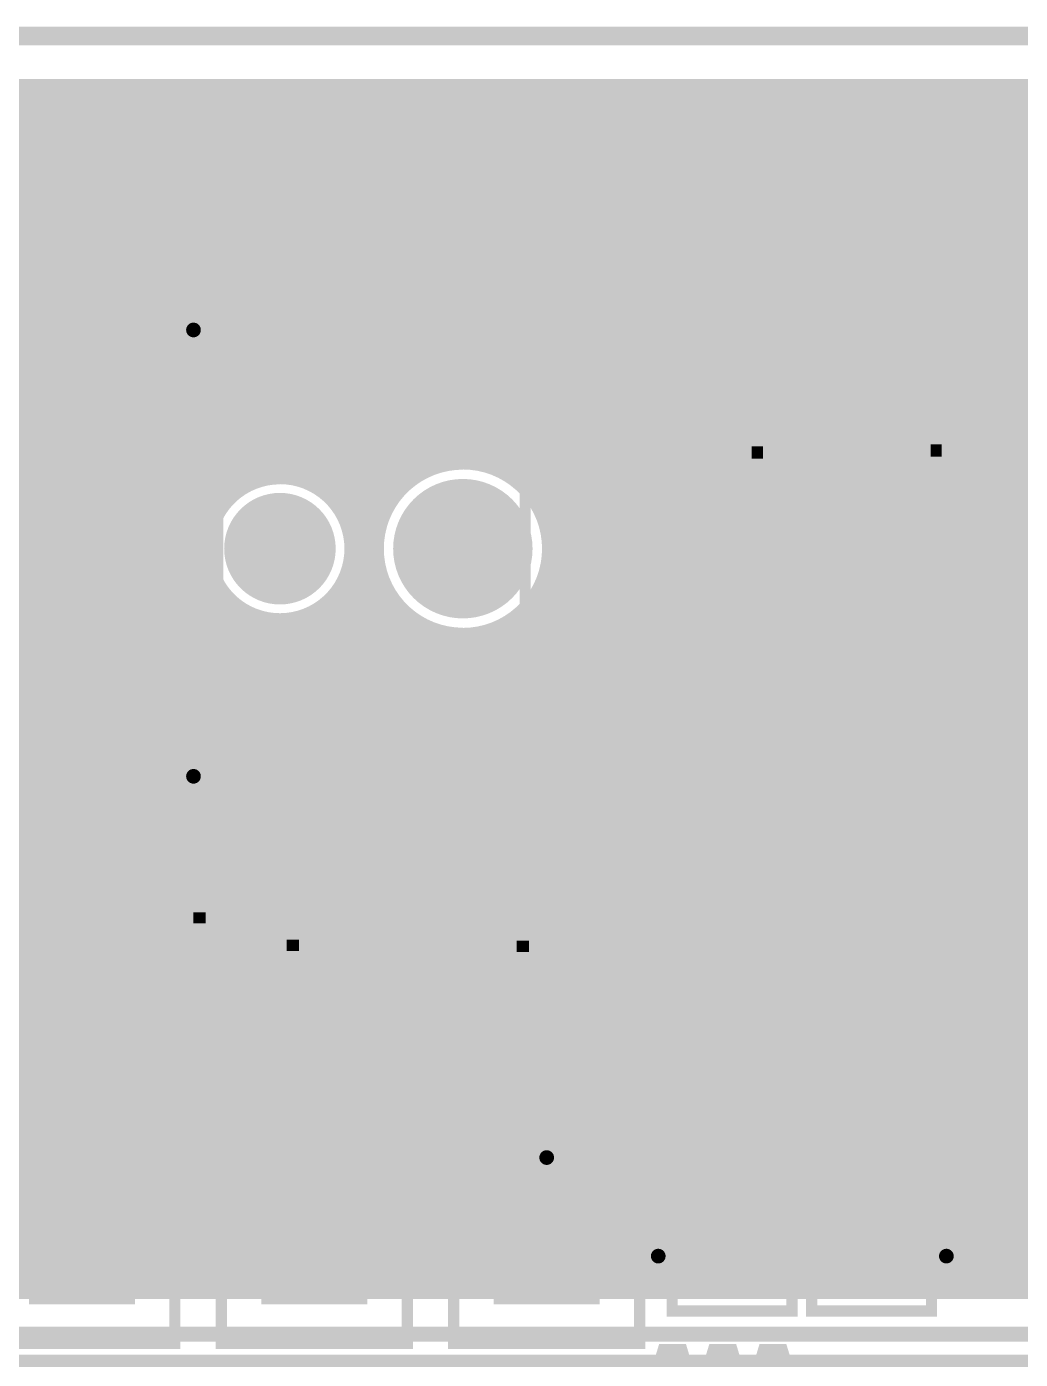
# Model space of a CAD drawing. Extents: x -10 to 131, y -93 to 209.
# Drawn here: x 10.04 to 23.62, y 190.92 to 209.12 of the extents above; entities that cross this region are included whole.
import ezdxf

# ---------------------------------------------------------------- set-up
doc = ezdxf.new("R2010")
doc.units = 0
doc.header["$MEASUREMENT"] = 0
doc.layers.get('0').update_dxf_attribs({"linetype": 'CONTINUOUS'})
for name, color, linetype in [('22-303-0_ASB', 7, 'CONTINUOUS'), ('22-303-0_AST', 7, 'CONTINUOUS'), ('22-303-0_BOT', 2, 'CONTINUOUS'), ('22-303-0_DRD', 6, 'CONTINUOUS'), ('22-303-0_DRL', 1, 'CONTINUOUS'), ('22-303-0_GND', 3, 'CONTINUOUS'), ('22-303-0_IN1', 10, 'CONTINUOUS'), ('22-303-0_SMT', 9, 'CONTINUOUS'), ('22-303-0_SPT', 11, 'CONTINUOUS'), ('22-303-0_SST', 8, 'CONTINUOUS'), ('22-303-0_TOP', 15, 'CONTINUOUS'), ('THRUHOLE_NPT', 7, 'CONTINUOUS'), ('THRUHOLE_TAP', 2, 'CONTINUOUS')]:
    doc.layers.add(name, color=color, linetype=linetype)

# ---------------------------------------------------------------- blocks, each defined once
blk = doc.blocks.new('ROUND_2')
at = {"const_width": 0.50038}
blk.add_lwpolyline([(-0.25019, 0, 1), (0.25019, 0, 1)], format="xyb", close=True, dxfattribs=at)
blk = doc.blocks.new('ROUND_40')
at = {"const_width": 0.69977}
blk.add_lwpolyline([(-0.349884, 0, 1), (0.349884, 0, 1)], format="xyb", close=True, dxfattribs=at)
blk = doc.blocks.new('RECTANGLE_41')
blk.add_solid([(0.44958, 0.90043), (0.44958, -0.90043), (-0.44958, 0.90043), (-0.44958, -0.90043)])
blk = doc.blocks.new('ROUND_70')
at = {"const_width": 0.29972}
blk.add_lwpolyline([(-0.14986, 0, 1), (0.14986, 0, 1)], format="xyb", close=True, dxfattribs=at)
blk = doc.blocks.new('ROUND_117')
at = {"const_width": 0.10033}
blk.add_lwpolyline([(-0.050164, 0, 1), (0.050164, 0, 1)], format="xyb", close=True, dxfattribs=at)
blk = doc.blocks.new('ROUND_92')
at = {"const_width": 0.9525}
blk.add_lwpolyline([(-0.47625, 0, 1), (0.47625, 0, 1)], format="xyb", close=True, dxfattribs=at)
blk = doc.blocks.new('ROUND_93')
at = {"const_width": 0.762}
blk.add_lwpolyline([(-0.381, 0, 1), (0.381, 0, 1)], format="xyb", close=True, dxfattribs=at)
blk = doc.blocks.new('ROUND_101')
at = {"const_width": 0.0635}
blk.add_lwpolyline([(-0.03175, 0, 1), (0.03175, 0, 1)], format="xyb", close=True, dxfattribs=at)
blk = doc.blocks.new('ROUND_103')
at = {"const_width": 0.6985}
blk.add_lwpolyline([(-0.34925, 0, 1), (0.34925, 0, 1)], format="xyb", close=True, dxfattribs=at)
blk = doc.blocks.new('ROUND_104')
at = {"const_width": 0.4953}
blk.add_lwpolyline([(-0.24765, 0, 1), (0.24765, 0, 1)], format="xyb", close=True, dxfattribs=at)
blk = doc.blocks.new('RECTANGLE_3')
blk.add_solid([(0.4826, 0.4064), (0.4826, -0.4064), (-0.4826, 0.4064), (-0.4826, -0.4064)])
blk = doc.blocks.new('RECTANGLE_44')
blk.add_solid([(0.7239, 0.7493), (0.7239, -0.7493), (-0.7239, 0.7493), (-0.7239, -0.7493)])
blk = doc.blocks.new('RECTANGLE_61')
blk.add_solid([(0.635, 0.3429), (0.635, -0.3429), (-0.635, 0.3429), (-0.635, -0.3429)])
blk = doc.blocks.new('ROUND_108')
at = {"const_width": 0.10033}
blk.add_lwpolyline([(-0.050164, 0, 1), (0.050164, 0, 1)], format="xyb", close=True, dxfattribs=at)

msp = doc.modelspace()

# ---------------------------------------------------------------- linework, layer by layer
at = {"layer": '22-303-0_ASB', "const_width": 0.254}
msp.add_lwpolyline([(111.00054, 208.99374), (111.00054, 198.99376), (116.0018, 198.99376), (116.0018, 208.99374), (130.50012, 208.99374), (130.50012, -31.00578), (-9.4996, -31.00578), (-9.4996, 208.99374), (111.00054, 208.99374)], dxfattribs=at)
at = {"layer": '22-303-0_AST'}
for points, const_width in [([(111.00054, 208.99374), (111.00054, 198.99376), (116.0018, 198.99376), (116.0018, 208.99374), (130.50012, 208.99374), (130.50012, -31.00578), (-9.4996, -31.00578), (-9.4996, 208.99374), (111.00054, 208.99374)], 0.254), ([(13.25118, 205.18882), (13.25118, 205.6892), (13.74902, 205.6892), (13.74902, 205.18882)], 0.1524), ([(16.25092, 205.18882), (16.25092, 205.6892), (15.75054, 205.6892), (15.75054, 205.18882)], 0.1524), ([(16.85036, 203.48956), (13.35024, 203.48956), (13.35024, 205.18882), (16.85036, 205.18882), (16.85036, 203.48956), (16.85036, 202.4888), (16.85036, 201.49058), (16.85036, 200.48982), (13.35024, 200.48982), (13.35024, 198.79056), (12.6492, 198.79056), (12.6492, 200.48982), (13.35024, 200.48982)], 0.1524), ([(12.6492, 200.48982), (12.6492, 201.49058), (12.6492, 202.4888), (12.6492, 203.48956), (12.6492, 205.18882), (13.35024, 205.18882)], 0.1524), ([(20.11426, 204.91196), (20.11426, 204.55636), (20.2819, 204.43952), (20.45208, 204.43952), (20.62226, 204.55636), (20.62226, 204.91196), (19.60626, 204.91196)], 0.1524), ([(22.89556, 204.79766), (22.89556, 204.44206), (23.06574, 204.32268), (23.23592, 204.32268), (23.40356, 204.44206), (23.40356, 204.79766), (22.38756, 204.79766)], 0.1524), ([(20.11426, 204.61732), (19.60626, 204.43952)], 0.1524), ([(22.89556, 204.50048), (22.38756, 204.32268)], 0.1524), ([(19.60626, 203.71816), (19.60626, 203.95692)], 0.1524), ([(19.60626, 203.83754), (20.62226, 203.83754), (20.45208, 203.95692)], 0.1524), ([(22.38756, 203.60386), (22.38756, 203.84008)], 0.1524), ([(22.38756, 203.7207), (23.40356, 203.7207), (23.23592, 203.84008)], 0.1524), ([(12.6492, 203.48956), (13.35024, 203.48956)], 0.1524), ([(19.60626, 202.87996), (19.60626, 203.35494), (20.2819, 202.87996), (20.45208, 202.87996), (20.62226, 202.94092), (20.62226, 203.29652), (20.45208, 203.35494)], 0.1524), ([(22.38756, 202.76566), (22.38756, 203.2381), (23.06574, 202.76566), (23.23592, 202.76566), (23.40356, 202.82408), (23.40356, 203.17968), (23.23592, 203.2381)], 0.1524), ([(17.33296, 202.76058), (17.5006, 202.819), (18.17878, 202.819), (18.34896, 202.76058), (18.34896, 202.40498), (18.17878, 202.34656), (17.5006, 202.34656), (17.33296, 202.40498), (17.33296, 202.76058)], 0.1524), ([(19.94408, 202.04176), (19.94408, 202.51674), (20.62226, 202.28052), (20.62226, 202.16114), (19.60626, 202.16114)], 0.1524), ([(22.38756, 202.28306), (23.40356, 201.92746), (23.40356, 202.3999)], 0.1524), ([(17.5006, 201.50836), (17.33296, 201.56678), (17.33296, 201.92238), (17.5006, 201.9808), (18.17878, 201.9808), (18.34896, 201.92238), (18.34896, 201.56678), (18.17878, 201.50836)], 0.1524), ([(9.525, 201.93), (9.525, 196.85), (12.065, 196.85), (12.065, 201.93), (9.525, 201.93)], 0.1524), ([(19.4945, 201.4855), (19.4945, 198.5645), (21.1328, 198.5645), (21.1328, 201.4855), (19.4945, 201.4855)], 0.1524), ([(23.6855, 198.5645), (23.6855, 201.4855), (22.0472, 201.4855), (22.0472, 198.5645), (23.6855, 198.5645)], 0.1524), ([(10.91692, 201.11466), (10.91692, 200.75906), (11.0871, 200.63968), (11.25728, 200.63968), (11.42492, 200.75906), (11.42492, 201.11466), (10.40892, 201.11466)], 0.1524), ([(17.67078, 200.67016), (17.67078, 201.1426), (18.34896, 200.90638), (18.34896, 200.787), (17.33296, 200.787)], 0.1524), ([(10.91692, 200.81748), (10.40892, 200.63968)], 0.1524), ([(16.85036, 200.48982), (16.85036, 198.79056), (13.35024, 198.79056)], 0.1524), ([(10.40892, 199.92086), (10.40892, 200.15708)], 0.1524), ([(10.40892, 200.04024), (11.42492, 200.04024), (11.25728, 200.15708)], 0.1524), ([(10.40892, 199.08266), (10.40892, 199.55764), (11.0871, 199.08266), (11.25728, 199.08266), (11.42492, 199.14108), (11.42492, 199.49668), (11.25728, 199.55764)], 0.1524), ([(10.5791, 198.71944), (10.40892, 198.65848), (10.40892, 198.30288), (10.5791, 198.24446), (10.91692, 198.24446), (11.0871, 198.36384), (11.0871, 198.71944), (11.42492, 198.71944), (11.42492, 198.24446)], 0.1524), ([(13.74902, 198.79056), (13.74902, 198.29018), (13.25118, 198.29018), (13.25118, 198.79056)], 0.1524), ([(16.25092, 198.79056), (16.25092, 198.29018), (15.75054, 198.29018), (15.75054, 198.79056)], 0.1524), ([(19.2532, 194.945), (23.8252, 194.945), (23.8252, 198.12), (19.2532, 198.12), (19.2532, 194.945)], 0.1524), ([(20.69338, 197.13702), (20.69338, 196.2912), (20.63496, 196.12102), (20.27936, 196.12102), (20.22094, 196.2912), (20.22094, 197.13702)], 0.1524), ([(21.05914, 196.2912), (21.17598, 196.12102), (21.41474, 196.12102), (21.53158, 196.2912), (21.53158, 196.46138), (21.29536, 196.7992), (21.53158, 197.13702), (21.05914, 197.13702)], 0.1524), ([(22.36978, 196.12102), (21.89734, 196.12102), (22.36978, 196.7992), (22.36978, 196.96938), (22.31136, 197.13702), (21.95576, 197.13702), (21.89734, 196.96938)], 0.1524), ([(9.525, 196.215), (9.525, 191.135), (12.065, 191.135), (12.065, 196.215), (9.525, 196.215)], 0.1524), ([(12.7, 196.215), (12.7, 191.135), (15.24, 191.135), (15.24, 196.215), (12.7, 196.215)], 0.1524), ([(18.415, 191.135), (18.415, 196.215), (15.875, 196.215), (15.875, 191.135), (18.415, 191.135)], 0.1524), ([(17.1069, 195.25996), (17.1069, 194.90436), (17.27454, 194.78498), (17.44472, 194.78498), (17.6149, 194.90436), (17.6149, 195.25996), (16.5989, 195.25996)], 0.1524), ([(14.09192, 195.14566), (14.09192, 194.79006), (14.2621, 194.67068), (14.43228, 194.67068), (14.59992, 194.79006), (14.59992, 195.14566), (13.58392, 195.14566)], 0.1524), ([(10.66292, 195.01866), (10.66292, 194.66306), (10.8331, 194.54368), (11.00328, 194.54368), (11.17092, 194.66306), (11.17092, 195.01866), (10.15492, 195.01866)], 0.1524), ([(17.1069, 194.96278), (16.5989, 194.78498)], 0.1524), ([(10.66292, 194.72148), (10.15492, 194.54368)], 0.1524), ([(14.09192, 194.84848), (13.58392, 194.67068)], 0.1524), ([(18.8595, 194.5005), (18.8595, 191.5795), (20.4978, 191.5795), (20.4978, 194.5005), (18.8595, 194.5005)], 0.1524), ([(20.7645, 194.5005), (20.7645, 191.5795), (22.4028, 191.5795), (22.4028, 194.5005), (20.7645, 194.5005)], 0.1524), ([(13.58392, 193.95186), (13.58392, 194.18808)], 0.1524), ([(13.58392, 194.07124), (14.59992, 194.07124), (14.43228, 194.18808)], 0.1524), ([(16.5989, 194.06616), (16.5989, 194.30238)], 0.1524), ([(16.5989, 194.18554), (17.6149, 194.18554), (17.44472, 194.30238)], 0.1524), ([(10.15492, 193.82486), (10.15492, 194.06108)], 0.1524), ([(10.15492, 193.94424), (11.17092, 193.94424), (11.00328, 194.06108)], 0.1524), ([(19.2659, 193.64452), (19.09826, 193.70294), (19.09826, 194.05854), (19.2659, 194.11696), (19.94408, 194.11696), (20.11426, 194.05854), (20.11426, 193.70294), (19.94408, 193.64452)], 0.1524), ([(21.1709, 193.64452), (21.00326, 193.70294), (21.00326, 194.05854), (21.1709, 194.11696), (21.84908, 194.11696), (22.01926, 194.05854), (22.01926, 193.70294), (21.84908, 193.64452)], 0.1524), ([(13.58392, 193.11366), (13.58392, 193.58864), (14.2621, 193.11366), (14.43228, 193.11366), (14.59992, 193.17208), (14.59992, 193.52768), (14.43228, 193.58864)], 0.1524), ([(16.76654, 193.70294), (16.5989, 193.58356), (16.5989, 193.34734), (16.76654, 193.22796), (16.93672, 193.22796), (17.27454, 193.46418), (17.6149, 193.22796), (17.6149, 193.70294)], 0.1524), ([(10.15492, 192.98666), (10.15492, 193.46164), (10.8331, 192.98666), (11.00328, 192.98666), (11.17092, 193.04508), (11.17092, 193.40068), (11.00328, 193.46164)], 0.1524), ([(19.60626, 192.86474), (19.7739, 192.80632), (19.94408, 192.80632), (20.11426, 192.86474), (20.11426, 193.22034), (19.94408, 193.27876), (19.7739, 193.27876), (19.60626, 193.22034), (19.60626, 192.86474), (19.43608, 192.80632), (19.2659, 192.80632), (19.09826, 192.86474), (19.09826, 193.22034), (19.2659, 193.27876), (19.43608, 193.27876), (19.60626, 193.22034)], 0.1524), ([(21.51126, 192.86474), (21.6789, 192.80632), (21.84908, 192.80632), (22.01926, 192.86474), (22.01926, 193.22034), (21.84908, 193.27876), (21.6789, 193.27876), (21.51126, 193.22034), (21.51126, 192.86474), (21.34108, 192.80632), (21.1709, 192.80632), (21.00326, 192.86474), (21.00326, 193.22034), (21.1709, 193.27876), (21.34108, 193.27876), (21.51126, 193.22034)], 0.1524), ([(16.5989, 192.68694), (16.76654, 192.80378), (16.93672, 192.86474), (17.27454, 192.86474), (17.44472, 192.80378), (17.6149, 192.68694), (17.6149, 192.56756), (17.44472, 192.44818), (17.27454, 192.38976), (16.93672, 192.38976), (16.76654, 192.44818), (16.5989, 192.56756), (16.5989, 192.68694)], 0.1524), ([(14.09192, 192.68948), (14.09192, 192.33388), (13.92428, 192.27546), (13.7541, 192.27546), (13.58392, 192.33388), (13.58392, 192.68948), (13.7541, 192.75044), (13.92428, 192.75044), (14.59992, 192.51168)], 0.1524), ([(10.3251, 192.62344), (10.15492, 192.50406), (10.15492, 192.26784), (10.3251, 192.14846), (10.49528, 192.14846), (10.8331, 192.38468), (11.17092, 192.14846), (11.17092, 192.62344)], 0.1524), ([(19.60626, 192.02654), (19.60626, 192.38214), (19.7739, 192.44056), (19.94408, 192.44056), (20.11426, 192.38214), (20.11426, 192.02654), (19.94408, 191.96812), (19.7739, 191.96812), (19.09826, 192.20434)], 0.1524), ([(21.00326, 192.32372), (22.01926, 191.96812), (22.01926, 192.44056)], 0.1524)]:
    msp.add_lwpolyline(points, dxfattribs=dict(at, const_width=const_width))
at = {"layer": '22-303-0_BOT'}
for points, const_width in [([(110.363, 208.28), (-8.636, 208.28)], 0.254), ([(10.1092, 208.28), (10.1092, 191.8716)], 0.254), ([(10.3378, 208.28), (10.3378, 191.8716)], 0.254), ([(10.5664, 208.28), (10.5664, 191.8716)], 0.254), ([(10.795, 208.28), (10.795, 191.8716)], 0.254), ([(11.0236, 208.28), (11.0236, 191.8716)], 0.254), ([(11.2522, 208.28), (11.2522, 191.8716)], 0.254), ([(11.4808, 208.28), (11.4808, 191.8716)], 0.254), ([(11.7094, 208.28), (11.7094, 191.8716)], 0.254), ([(11.938, 208.28), (11.938, 191.8716)], 0.254), ([(12.1666, 208.28), (12.1666, 191.8716)], 0.254), ([(12.3952, 208.28), (12.3952, 191.8716)], 0.254), ([(12.6238, 208.28), (12.6238, 202.48626)], 0.254), ([(12.8524, 208.28), (12.8524, 202.76058)], 0.254), ([(13.081, 208.28), (13.081, 202.90536)], 0.254), ([(13.3096, 208.28), (13.3096, 202.97902)], 0.254), ([(13.5382, 208.28), (13.5382, 202.9968)], 0.254), ([(13.7668, 208.28), (13.7668, 202.96124)], 0.254), ([(13.9954, 208.28), (13.9954, 202.86726)], 0.254), ([(14.224, 208.28), (14.224, 202.68946)], 0.254), ([(14.4526, 208.28), (14.4526, 202.31862)], 0.254), ([(14.6812, 208.28), (14.6812, 191.8716)], 0.254), ([(14.9098, 208.28), (14.9098, 202.50658)], 0.254), ([(15.1384, 208.28), (15.1384, 202.83424)], 0.254), ([(15.367, 208.28), (15.367, 203.01712)], 0.254), ([(15.5956, 208.28), (15.5956, 203.12634)], 0.254), ([(15.8242, 208.28), (15.8242, 203.18476)], 0.254), ([(16.0528, 208.28), (16.0528, 203.19492)], 0.254), ([(16.2814, 208.28), (16.2814, 203.16444)], 0.254), ([(16.51, 208.28), (16.51, 203.08316)], 0.254), ([(16.7386, 208.28), (16.7386, 202.946)], 0.254), ([(16.9672, 208.28), (16.9672, 202.71232)], 0.254), ([(17.1958, 208.28), (17.1958, 202.1586)], 0.254), ([(17.4244, 208.28), (17.4244, 191.8716)], 0.254), ([(17.653, 208.28), (17.653, 191.8716)], 0.254), ([(17.8816, 208.28), (17.8816, 191.8716)], 0.254), ([(18.1102, 208.28), (18.1102, 191.8716)], 0.254), ([(18.3388, 208.28), (18.3388, 191.8716)], 0.254), ([(18.5674, 208.28), (18.5674, 191.8716)], 0.254), ([(18.796, 208.28), (18.796, 191.8716)], 0.254), ([(19.0246, 208.28), (19.0246, 191.8716)], 0.254), ([(19.2532, 208.28), (19.2532, 191.8716)], 0.254), ([(19.4818, 208.28), (19.4818, 191.8716)], 0.254), ([(19.7104, 208.28), (19.7104, 191.8716)], 0.254), ([(19.939, 208.28), (19.939, 191.8716)], 0.254), ([(20.1676, 208.28), (20.1676, 191.8716)], 0.254), ([(20.3962, 208.28), (20.3962, 191.8716)], 0.254), ([(20.6248, 208.28), (20.6248, 191.8716)], 0.254), ([(20.8534, 208.28), (20.8534, 191.8716)], 0.254), ([(21.082, 208.28), (21.082, 191.8716)], 0.254), ([(21.3106, 208.28), (21.3106, 191.8716)], 0.254), ([(21.5392, 208.28), (21.5392, 191.8716)], 0.254), ([(21.7678, 208.28), (21.7678, 191.8716)], 0.254), ([(21.9964, 208.28), (21.9964, 191.8716)], 0.254), ([(22.225, 208.28), (22.225, 191.8716)], 0.254), ([(22.4536, 208.28), (22.4536, 191.8716)], 0.254), ([(22.6822, 208.28), (22.6822, 191.8716)], 0.254), ([(22.9108, 208.28), (22.9108, 191.8716)], 0.254), ([(23.1394, 208.28), (23.1394, 191.8716)], 0.254), ([(23.368, 208.28), (23.368, 191.8716)], 0.254), ([(23.5966, 208.28), (23.5966, 191.8716)], 0.254), ([(110.363, 208.0768), (-8.636, 208.0768)], 0.254), ([(110.363, 207.8482), (-8.636, 207.8482)], 0.254), ([(110.363, 207.6196), (-8.636, 207.6196)], 0.254), ([(110.363, 207.391), (-8.636, 207.391)], 0.254), ([(110.363, 207.1624), (-8.636, 207.1624)], 0.254), ([(110.363, 206.9338), (-8.636, 206.9338)], 0.254), ([(110.363, 206.7052), (-6.06044, 206.7052)], 0.254), ([(110.363, 206.4766), (-5.66166, 206.4766)], 0.254), ([(110.363, 206.248), (-5.47878, 206.248)], 0.254), ([(110.363, 206.0194), (-5.38226, 206.0194)], 0.254), ([(110.363, 205.7908), (-5.34416, 205.7908)], 0.254), ([(110.363, 205.5622), (-5.35686, 205.5622)], 0.254), ([(110.363, 205.3336), (-5.42798, 205.3336)], 0.254), ([(110.363, 205.105), (-5.56768, 205.105)], 0.254), ([(110.363, 204.8764), (-5.83184, 204.8764)], 0.254), ([(110.363, 204.6478), (-8.636, 204.6478)], 0.254), ([(110.363, 204.4192), (-8.636, 204.4192)], 0.254), ([(110.363, 204.1906), (-8.636, 204.1906)], 0.254), ([(110.363, 203.962), (-8.636, 203.962)], 0.254), ([(110.363, 203.7334), (-8.636, 203.7334)], 0.254), ([(110.363, 203.5048), (-8.636, 203.5048)], 0.254), ([(110.363, 203.2762), (-8.636, 203.2762)], 0.254), ([(15.4178, 203.0476), (-8.636, 203.0476)], 0.254), ([(106.91622, 203.0476), (16.58366, 203.0476)], 0.254), ([(12.92606, 202.819), (-8.636, 202.819)], 0.254), ([(15.12316, 202.819), (14.0716, 202.819)], 0.254), ([(104.42702, 202.819), (16.8783, 202.819)], 0.254), ([(12.68984, 202.5904), (-8.636, 202.5904)], 0.254), ([(14.95298, 202.5904), (14.30782, 202.5904)], 0.254), ([(104.1908, 202.5904), (17.04848, 202.5904)], 0.254), ([(12.56284, 202.3618), (-8.636, 202.3618)], 0.254), ([(14.85138, 202.3618), (14.43736, 202.3618)], 0.254), ([(104.06126, 202.3618), (17.14754, 202.3618)], 0.254), ([(12.50188, 202.1332), (-8.636, 202.1332)], 0.254), ([(14.80058, 202.1332), (14.49578, 202.1332)], 0.254), ([(104.00284, 202.1332), (17.19834, 202.1332)], 0.254), ([(12.4968, 201.9046), (-8.636, 201.9046)], 0.254), ([(14.7955, 201.9046), (14.5034, 201.9046)], 0.254), ([(17.1958, 201.82078), (17.1958, 191.8716)], 0.254), ([(103.99522, 201.9046), (17.20342, 201.9046)], 0.254), ([(12.54252, 201.676), (-8.636, 201.676)], 0.254), ([(14.4526, 201.66076), (14.4526, 191.8716)], 0.254), ([(14.8336, 201.676), (14.45768, 201.676)], 0.254), ([(104.04094, 201.676), (17.16532, 201.676)], 0.254), ([(12.65174, 201.4474), (-8.636, 201.4474)], 0.254), ([(12.6238, 201.49312), (12.6238, 191.8716)], 0.254), ([(14.9225, 201.4474), (14.34846, 201.4474)], 0.254), ([(14.9098, 201.4728), (14.9098, 191.8716)], 0.254), ([(91.25966, 201.4474), (17.07896, 201.4474)], 0.254), ([(12.8524, 201.2188), (-8.636, 201.2188)], 0.254), ([(12.8524, 201.2188), (12.8524, 191.8716)], 0.254), ([(15.06982, 201.2188), (14.1478, 201.2188)], 0.254), ([(14.224, 201.28992), (14.224, 191.8716)], 0.254), ([(90.8558, 201.2188), (16.9291, 201.2188)], 0.254), ([(16.9672, 201.26706), (16.9672, 191.8716)], 0.254), ([(13.081, 201.07402), (13.081, 191.8716)], 0.254), ([(13.7668, 201.01814), (13.7668, 191.8716)], 0.254), ([(13.9954, 201.11212), (13.9954, 191.8716)], 0.254), ([(15.1384, 201.14514), (15.1384, 191.8716)], 0.254), ([(16.7386, 201.03338), (16.7386, 191.8716)], 0.254), ([(13.37564, 200.9902), (-8.636, 200.9902)], 0.254), ([(13.3096, 201.00036), (13.3096, 191.8716)], 0.254), ([(13.5382, 200.98258), (13.5382, 191.8716)], 0.254), ([(15.32382, 200.9902), (13.62456, 200.9902)], 0.254), ([(15.367, 200.96226), (15.367, 191.8716)], 0.254), ([(15.5956, 200.85304), (15.5956, 191.8716)], 0.254), ([(16.51, 200.89622), (16.51, 191.8716)], 0.254), ([(90.7034, 200.9902), (16.67764, 200.9902)], 0.254), ([(90.63736, 200.7616), (-8.636, 200.7616)], 0.254), ([(15.8242, 200.79462), (15.8242, 191.8716)], 0.254), ([(16.0528, 200.78446), (16.0528, 191.8716)], 0.254), ([(16.2814, 200.81494), (16.2814, 191.8716)], 0.254), ([(90.64244, 200.533), (-8.636, 200.533)], 0.254), ([(90.71356, 200.3044), (-8.636, 200.3044)], 0.254), ([(90.7415, 200.0758), (-8.636, 200.0758)], 0.254), ([(90.7415, 199.8472), (-8.636, 199.8472)], 0.254), ([(90.7415, 199.6186), (-8.636, 199.6186)], 0.254), ([(90.7415, 199.39), (-8.636, 199.39)], 0.254), ([(90.7415, 199.1614), (-8.636, 199.1614)], 0.254), ([(90.7415, 198.9328), (-8.636, 198.9328)], 0.254), ([(90.7415, 198.7042), (-8.636, 198.7042)], 0.254), ([(90.7415, 198.4756), (-8.636, 198.4756)], 0.254), ([(90.7415, 198.247), (-8.636, 198.247)], 0.254), ([(90.7415, 198.0184), (-8.636, 198.0184)], 0.254), ([(90.7415, 197.7898), (-8.636, 197.7898)], 0.254), ([(90.7415, 197.5612), (-8.636, 197.5612)], 0.254), ([(90.7415, 197.3326), (-8.636, 197.3326)], 0.254), ([(90.7415, 197.104), (-8.636, 197.104)], 0.254), ([(90.7415, 196.8754), (-8.636, 196.8754)], 0.254), ([(90.7415, 196.6468), (-8.636, 196.6468)], 0.254), ([(90.65768, 196.4182), (-8.636, 196.4182)], 0.254), ([(90.63228, 196.1896), (-8.636, 196.1896)], 0.254), ([(90.67292, 195.961), (-8.636, 195.961)], 0.254), ([(86.81466, 195.7324), (-8.636, 195.7324)], 0.254), ([(86.4108, 195.5038), (-8.636, 195.5038)], 0.254), ([(86.2584, 195.2752), (-8.636, 195.2752)], 0.254), ([(86.19236, 195.0466), (-8.636, 195.0466)], 0.254), ([(86.19744, 194.818), (-8.636, 194.818)], 0.254), ([(86.26856, 194.5894), (-8.636, 194.5894)], 0.254), ([(86.2965, 194.3608), (-8.636, 194.3608)], 0.254), ([(86.2965, 194.1322), (-8.636, 194.1322)], 0.254), ([(86.2965, 193.9036), (-8.636, 193.9036)], 0.254), ([(86.2965, 193.675), (-8.636, 193.675)], 0.254), ([(86.2965, 193.4464), (-8.636, 193.4464)], 0.254), ([(86.2965, 193.2178), (7.67334, 193.2178)], 0.254), ([(86.2965, 192.9892), (8.07466, 192.9892)], 0.254), ([(86.23554, 192.7606), (8.2296, 192.7606)], 0.254), ([(86.00694, 192.532), (8.2931, 192.532)], 0.254), ([(85.77834, 192.3034), (8.29056, 192.3034)], 0.254), ([(85.3948, 192.0748), (8.2169, 192.0748)], 0.254), ([(84.328, 191.8716), (8.07466, 191.8716)], 0.254), ([(6.604, 74.168), (6.604, 100.711), (0.254, 107.061), (0.254, 117.983), (3.048, 120.777), (3.048, 187.198), (7.112, 191.262), (84.328, 191.262), (84.709, 190.881), (112.522, 190.881), (112.903, 190.5), (112.903, 157.988), (114.681, 156.21), (114.681, 139.192), (115.189, 138.684), (115.189, 135.509), (114.3, 134.62)], 0.2032)]:
    msp.add_lwpolyline(points, dxfattribs=dict(at, const_width=const_width))
at = {"layer": '22-303-0_BOT', "const_width": 0.254}
for points in [[(15.99946, 203.19746, 0.4142136), (14.79296, 201.99096)], [(17.2085, 201.99096, 0.4142136), (15.99946, 203.2)], [(13.5001, 202.9968, 0.4142136), (12.49426, 201.99096)], [(14.50848, 201.99096, 0.4142136), (13.5001, 202.99934)], [(12.49172, 201.99096, 0.4142136), (13.5001, 200.98258)], [(13.5001, 200.98258, 0.4142136), (14.50848, 201.99096)], [(14.79296, 201.99096, 0.4142136), (15.99946, 200.78446)], [(15.99946, 200.78192, 0.4142136), (17.2085, 201.99096)]]:
    msp.add_lwpolyline(points, format="xyb", dxfattribs=at)
at = {"layer": '22-303-0_DRD', "const_width": 0.254}
for points in [[(111.00054, 208.99374), (111.00054, 198.99376), (116.0018, 198.99376), (116.0018, 208.99374), (130.50012, 208.99374), (130.50012, -31.00578), (-9.4996, -31.00578), (-9.4996, 208.99374), (111.00054, 208.99374)], [(11.684, 204.724), (12.319, 205.359)], [(11.684, 204.724), (12.319, 205.359)], [(11.684, 205.232), (11.684, 204.724)], [(12.319, 204.597), (11.684, 205.232)], [(11.684, 205.232), (11.684, 204.724)], [(12.319, 204.597), (11.684, 205.232)], [(12.319, 205.359), (12.954, 204.724)], [(12.319, 205.359), (12.954, 204.724)], [(12.954, 205.232), (12.319, 204.597)], [(12.954, 205.232), (12.319, 204.597)], [(12.954, 204.724), (12.954, 205.232)], [(12.954, 204.724), (12.954, 205.232)], [(13.5001, 202.62596), (12.8651, 201.99096)], [(14.1351, 201.99096), (13.5001, 202.62596)], [(15.74546, 202.62596), (15.36446, 202.24496)], [(16.25346, 202.62596), (15.74546, 202.62596)], [(16.63446, 202.24496), (16.25346, 202.62596)], [(15.74546, 202.37196), (15.74546, 202.24496)], [(15.87246, 202.37196), (15.74546, 202.37196)], [(15.87246, 202.24496), (15.87246, 202.37196)], [(16.12646, 202.37196), (16.12646, 202.24496)], [(16.25346, 202.37196), (16.12646, 202.37196)], [(16.25346, 202.24496), (16.25346, 202.37196)], [(15.36446, 202.24496), (15.36446, 201.73696)], [(15.74546, 202.24496), (15.87246, 202.24496)], [(16.12646, 202.24496), (16.25346, 202.24496)], [(16.63446, 201.73696), (16.63446, 202.24496)], [(12.8651, 201.99096), (13.5001, 201.35596)], [(13.5001, 201.35596), (14.1351, 201.99096)], [(15.36446, 201.73696), (15.74546, 201.35596)], [(15.87246, 201.60996), (15.61846, 201.86396)], [(16.38046, 201.86396), (16.12646, 201.60996)], [(16.25346, 201.35596), (16.63446, 201.73696)], [(16.12646, 201.60996), (15.87246, 201.60996)], [(15.74546, 201.35596), (16.25346, 201.35596)], [(11.684, 198.628), (12.319, 199.263)], [(11.684, 198.628), (12.319, 199.263)], [(12.319, 199.263), (12.954, 198.628)], [(12.319, 199.263), (12.954, 198.628)], [(11.684, 199.136), (11.684, 198.628)], [(12.319, 198.501), (11.684, 199.136)], [(11.684, 199.136), (11.684, 198.628)], [(12.319, 198.501), (11.684, 199.136)], [(12.954, 199.136), (12.319, 198.501)], [(12.954, 199.136), (12.319, 198.501)], [(12.954, 198.628), (12.954, 199.136)], [(12.954, 198.628), (12.954, 199.136)], [(23.368, 196.2912), (24.003, 196.9262)], [(23.368, 196.7992), (23.368, 196.2912)], [(24.003, 196.1642), (23.368, 196.7992)], [(16.51, 193.421), (17.145, 194.056)], [(16.51, 193.421), (17.145, 194.056)], [(16.51, 193.929), (16.51, 193.421)], [(17.145, 193.294), (16.51, 193.929)], [(16.51, 193.929), (16.51, 193.421)], [(17.145, 193.294), (16.51, 193.929)], [(17.145, 194.056), (17.78, 193.421)], [(17.145, 194.056), (17.78, 193.421)], [(17.78, 193.929), (17.145, 193.294)], [(17.78, 193.929), (17.145, 193.294)], [(17.78, 193.421), (17.78, 193.929)], [(17.78, 193.421), (17.78, 193.929)], [(18.034, 192.0748), (18.669, 192.7098)], [(18.034, 192.0748), (18.669, 192.7098)], [(18.669, 192.7098), (19.304, 192.0748)], [(18.669, 192.7098), (19.304, 192.0748)], [(21.971, 192.0748), (22.606, 192.7098)], [(21.971, 192.0748), (22.606, 192.7098)], [(22.606, 192.7098), (23.241, 192.0748)], [(22.606, 192.7098), (23.241, 192.0748)], [(18.034, 192.5828), (18.034, 192.0748)], [(18.669, 191.9478), (18.034, 192.5828)], [(18.034, 192.5828), (18.034, 192.0748)], [(18.669, 191.9478), (18.034, 192.5828)], [(19.304, 192.5828), (18.669, 191.9478)], [(19.304, 192.5828), (18.669, 191.9478)], [(19.304, 192.0748), (19.304, 192.5828)], [(19.304, 192.0748), (19.304, 192.5828)], [(21.971, 192.5828), (21.971, 192.0748)], [(22.606, 191.9478), (21.971, 192.5828)], [(21.971, 192.5828), (21.971, 192.0748)], [(22.606, 191.9478), (21.971, 192.5828)], [(23.241, 192.5828), (22.606, 191.9478)], [(23.241, 192.5828), (22.606, 191.9478)], [(23.241, 192.0748), (23.241, 192.5828)], [(23.241, 192.0748), (23.241, 192.5828)]]:
    msp.add_lwpolyline(points, dxfattribs=at)
at = {"layer": '22-303-0_DRL', "const_width": 0.254}
msp.add_lwpolyline([(111.00054, 208.99374), (111.00054, 198.99376), (116.0018, 198.99376), (116.0018, 208.99374), (130.50012, 208.99374), (130.50012, -31.00578), (-9.4996, -31.00578), (-9.4996, 208.99374), (111.00054, 208.99374)], dxfattribs=at)
at = {"layer": '22-303-0_GND', "const_width": 0.254}
msp.add_lwpolyline([(111.00054, 208.99374), (111.00054, 198.99376), (116.0018, 198.99376), (116.0018, 208.99374), (130.50012, 208.99374), (130.50012, -31.00578), (-9.4996, -31.00578), (-9.4996, 208.99374), (111.00054, 208.99374)], dxfattribs=at)
at = {"layer": '22-303-0_SST', "const_width": 0.1524}
for points in [[(13.25118, 205.18882), (13.25118, 205.6892), (13.74902, 205.6892), (13.74902, 205.18882)], [(16.25092, 205.18882), (16.25092, 205.6892), (15.75054, 205.6892), (15.75054, 205.18882)], [(16.85036, 203.48956), (13.35024, 203.48956), (13.35024, 205.18882), (16.85036, 205.18882), (16.85036, 203.48956), (16.85036, 202.4888), (16.85036, 201.49058), (16.85036, 200.48982), (13.35024, 200.48982), (13.35024, 198.79056), (12.6492, 198.79056), (12.6492, 200.48982), (13.35024, 200.48982)], [(12.6492, 200.48982), (12.6492, 201.49058), (12.6492, 202.4888), (12.6492, 203.48956), (12.6492, 205.18882), (13.35024, 205.18882)], [(20.44446, 204.16012), (20.44446, 203.90612), (20.5867, 203.81976), (20.7264, 203.81976), (20.86864, 203.90612), (20.86864, 204.16012), (20.02282, 204.16012)], [(22.89048, 204.18806), (22.89048, 203.93406), (23.03018, 203.8477), (23.17242, 203.8477), (23.31212, 203.93406), (23.31212, 204.18806), (22.4663, 204.18806)], [(22.89048, 203.9747), (22.4663, 203.8477)], [(20.44446, 203.94676), (20.02282, 203.81976)], [(12.6492, 203.48956), (13.35024, 203.48956)], [(20.02282, 203.22032), (20.02282, 203.38796)], [(20.02282, 203.30414), (20.86864, 203.30414), (20.7264, 203.38796)], [(22.4663, 203.24826), (22.4663, 203.4159)], [(22.4663, 203.33208), (23.31212, 203.33208), (23.17242, 203.4159)], [(20.02282, 202.53452), (20.02282, 202.87234), (20.5867, 202.53452), (20.7264, 202.53452), (20.86864, 202.5777), (20.86864, 202.8317), (20.7264, 202.87234)], [(22.4663, 202.56246), (22.4663, 202.90028), (23.03018, 202.56246), (23.17242, 202.56246), (23.31212, 202.60564), (23.31212, 202.85964), (23.17242, 202.90028)], [(17.26184, 202.7936), (17.40154, 202.83678), (17.96796, 202.83678), (18.10766, 202.7936), (18.10766, 202.5396), (17.96796, 202.49896), (17.40154, 202.49896), (17.26184, 202.5396), (17.26184, 202.7936)], [(17.40154, 201.81316), (17.26184, 201.8538), (17.26184, 202.1078), (17.40154, 202.15098), (17.96796, 202.15098), (18.10766, 202.1078), (18.10766, 201.8538), (17.96796, 201.81316)], [(20.30476, 201.84872), (20.30476, 202.18654), (20.86864, 202.0189), (20.86864, 201.93254), (20.02282, 201.93254)], [(22.4663, 202.13066), (23.31212, 201.87666), (23.31212, 202.21448)], [(9.525, 201.93), (12.065, 201.93), (12.065, 196.85), (9.525, 196.85), (9.525, 201.93)], [(17.54378, 201.12736), (17.54378, 201.46518), (18.10766, 201.295), (18.10766, 201.21118), (17.26184, 201.21118)], [(19.4945, 201.4855), (19.4945, 198.5645), (21.1328, 198.5645), (21.1328, 201.4855), (19.4945, 201.4855)], [(23.6855, 198.5645), (23.6855, 201.4855), (22.0472, 201.4855), (22.0472, 198.5645), (23.6855, 198.5645)], [(16.85036, 200.48982), (16.85036, 198.79056), (13.35024, 198.79056)], [(18.9484, 200.14438), (18.24228, 200.14438), (18.10004, 200.18756), (18.10004, 200.44156), (18.24228, 200.4822), (18.9484, 200.4822)], [(18.24228, 199.7964), (18.10004, 199.71258), (18.10004, 199.5424), (18.24228, 199.45858), (18.38198, 199.45858), (18.66392, 199.62876), (18.9484, 199.45858), (18.9484, 199.7964)], [(18.10004, 198.77278), (18.10004, 199.1106), (18.66392, 198.77278), (18.80616, 198.77278), (18.9484, 198.81596), (18.9484, 199.06996), (18.80616, 199.1106)], [(13.74902, 198.79056), (13.74902, 198.29018), (13.25118, 198.29018), (13.25118, 198.79056)], [(16.25092, 198.79056), (16.25092, 198.29018), (15.75054, 198.29018), (15.75054, 198.79056)], [(12.40282, 196.94906), (12.40282, 197.79488), (12.319, 197.65518)], [(19.5072, 194.945), (19.2786, 194.945), (19.2786, 198.12), (23.8252, 198.12), (23.8252, 194.945), (19.5072, 194.945)], [(13.6779, 196.57314), (13.6779, 197.4215), (13.59408, 197.27926)], [(16.81734, 196.56044), (16.81734, 197.40626), (16.73352, 197.26656)], [(12.82192, 196.99732), (13.07592, 196.99732), (13.16228, 197.13956), (13.16228, 197.27926), (13.07592, 197.4215), (12.82192, 197.4215), (12.82192, 196.57314)], [(14.44752, 196.57314), (14.1097, 196.57314), (14.44752, 197.13956), (14.44752, 197.27926), (14.40434, 197.4215), (14.15034, 197.4215), (14.1097, 197.27926)], [(14.83614, 196.99732), (15.09014, 196.99732), (15.13332, 196.85762), (15.13332, 196.71538), (15.09014, 196.57314), (14.83614, 196.57314), (14.7955, 196.71538), (14.7955, 196.85762), (14.96314, 197.4215)], [(15.9639, 196.98462), (16.2179, 196.98462), (16.30172, 197.12432), (16.30172, 197.26656), (16.2179, 197.40626), (15.9639, 197.40626), (15.9639, 196.56044)], [(17.24914, 196.70268), (17.3355, 196.56044), (17.50314, 196.56044), (17.5895, 196.70268), (17.5895, 196.84238), (17.41932, 197.12432), (17.5895, 197.40626), (17.24914, 197.40626)], [(18.06194, 196.56044), (17.97812, 196.70268), (17.93494, 196.84238), (17.93494, 197.12432), (17.97812, 197.26656), (18.06194, 197.40626), (18.1483, 197.40626), (18.23212, 197.26656), (18.2753, 197.12432), (18.2753, 196.84238), (18.23212, 196.70268), (18.1483, 196.56044), (18.06194, 196.56044)], [(12.48664, 196.94906), (12.319, 196.94906)], [(13.03528, 196.99732), (13.16228, 196.57314)], [(16.17472, 196.98462), (16.30172, 196.56044)], [(13.76172, 196.57314), (13.59408, 196.57314)], [(16.9037, 196.56044), (16.73352, 196.56044)], [(9.525, 196.215), (12.065, 196.215), (12.065, 191.135), (9.525, 191.135), (9.525, 196.215)], [(12.7, 196.215), (15.24, 196.215), (15.24, 191.135), (12.7, 191.135), (12.7, 196.215)], [(18.415, 191.135), (15.875, 191.135), (15.875, 196.215), (18.415, 196.215), (18.415, 191.135)], [(18.8595, 194.5005), (18.8595, 191.5795), (20.4978, 191.5795), (20.4978, 194.5005), (18.8595, 194.5005)], [(20.7645, 194.5005), (20.7645, 191.5795), (22.4028, 191.5795), (22.4028, 194.5005), (20.7645, 194.5005)], [(22.82952, 193.78676), (22.68982, 193.82994), (22.68982, 194.08394), (22.82952, 194.12712), (23.3934, 194.12712), (23.53564, 194.08394), (23.53564, 193.82994), (23.3934, 193.78676)], [(23.11146, 193.14414), (23.2537, 193.10096), (23.3934, 193.10096), (23.53564, 193.14414), (23.53564, 193.39814), (23.3934, 193.44132), (23.2537, 193.44132), (23.11146, 193.39814), (23.11146, 193.14414), (22.97176, 193.10096), (22.82952, 193.10096), (22.68982, 193.14414), (22.68982, 193.39814), (22.82952, 193.44132), (22.97176, 193.44132), (23.11146, 193.39814)], [(22.68982, 192.66916), (23.53564, 192.41516), (23.53564, 192.75552)], [(19.03476, 190.34506), (18.99158, 190.20282), (18.73758, 190.20282), (18.6944, 190.34506), (18.6944, 190.90894), (18.73758, 191.05118), (18.99158, 191.05118), (19.03476, 190.90894)], [(19.67738, 190.627), (19.72056, 190.7667), (19.72056, 190.90894), (19.67738, 191.05118), (19.42338, 191.05118), (19.3802, 190.90894), (19.3802, 190.7667), (19.42338, 190.627), (19.67738, 190.627), (19.72056, 190.48476), (19.72056, 190.34506), (19.67738, 190.20282), (19.42338, 190.20282), (19.3802, 190.34506), (19.3802, 190.48476), (19.42338, 190.627)], [(20.36318, 190.627), (20.10918, 190.627), (20.066, 190.7667), (20.066, 190.90894), (20.10918, 191.05118), (20.36318, 191.05118), (20.40636, 190.90894), (20.40636, 190.7667), (20.23618, 190.20282)]]:
    msp.add_lwpolyline(points, dxfattribs=at)
at = {"layer": '22-303-0_TOP'}
for points, const_width in [([(-8.255, 89.535), (-8.255, 90.424), (-8.001, 90.678), (-8.001, 190.627), (9.144, 207.772), (19.939, 207.772), (22.606, 205.105), (68.707, 205.105), (75.7682, 198.0438), (83.185, 198.0438)], 0.2032), ([(83.058, 194.31), (78.867, 194.31), (68.58, 204.597), (22.479, 204.597), (19.812, 207.264), (9.271, 207.264), (-7.493, 190.5), (-7.493, 90.297), (-7.62, 90.17)], 0.2032), ([(95.885, 193.5988), (95.885, 192.532), (94.234, 190.881), (87.757, 190.881), (86.233, 192.405), (80.01, 192.405), (68.326, 204.089), (22.352, 204.089), (19.685, 206.756), (9.398, 206.756), (-6.985, 190.373), (-6.985, 82.169), (-7.239, 81.915)], 0.2032), ([(24.765, 200.7362), (24.765, 201.041), (19.558, 206.248), (9.525, 206.248), (-6.477, 190.246), (-6.477, 89.154), (-6.35, 89.027)], 0.2032), ([(13.5001, 205.03896), (12.37996, 205.03896), (12.319, 204.978)], 0.381), ([(13.5001, 205.03896), (12.37996, 205.03896), (12.319, 204.978)], 0.381), ([(20.32, 200.7362), (20.32, 201.549), (16.8275, 205.03896), (15.99946, 205.03896)], 0.381), ([(15.99946, 198.94042), (15.99946, 199.8853), (15.23746, 200.6473), (10.795, 200.6473)], 0.381), ([(22.86, 200.7362), (20.32, 200.7362)], 0.381), ([(10.795, 192.4177), (12.319, 192.4177), (12.319, 196.088), (12.954, 196.723), (15.748, 196.723), (18.415, 199.39), (20.32, 199.39), (20.32, 199.3138)], 0.381), ([(21.59, 193.7512), (21.59, 195.58), (21.59, 198.628), (20.9042, 199.3138), (20.32, 199.3138)], 0.381), ([(22.86, 199.3138), (22.86, 197.485)], 0.381), ([(13.5001, 198.94042), (12.37742, 198.94042), (12.319, 198.882)], 0.381), ([(12.319, 198.882), (12.37742, 198.94042), (13.5001, 198.94042)], 0.381), ([(10.795, 198.1327), (10.795, 194.9323)], 0.381), ([(17.145, 194.9323), (17.145, 196.723), (17.907, 197.485), (20.2692, 197.485)], 0.381), ([(22.86, 197.485), (25.4, 197.485), (25.4, 196.9262)], 0.381), ([(22.86, 196.5452), (24.003, 196.5452)], 0.381), ([(85.979, 191.516), (78.613, 191.516), (74.422, 195.707), (29.464, 195.707), (29.21, 195.453), (29.21, 194.691), (28.829, 194.31), (27.178, 194.31), (26.035, 193.167), (22.225, 193.167), (21.6408, 193.7512), (21.59, 193.7512)], 0.381), ([(20.2692, 195.58), (21.59, 195.58), (21.59, 193.7512)], 0.381), ([(22.86, 195.58), (22.86, 194.691), (23.622, 193.929), (25.654, 193.929), (27.051, 195.326), (27.94, 195.326), (28.067, 195.326)], 0.381), ([(17.145, 194.9323), (13.97, 194.9323)], 0.381), ([(17.145, 194.9323), (17.8943, 194.9323), (18.5293, 194.2973), (18.5293, 194.02298), (18.80108, 193.7512), (19.685, 193.7512)], 0.381), ([(30.353, 194.31), (30.353, 192.278), (28.956, 190.881), (6.858, 190.881), (-5.969, 178.054), (-5.969, 89.916), (-5.588, 89.535)], 0.2032), ([(17.145, 193.675), (17.145, 192.4177)], 0.381), ([(17.145, 192.4177), (17.145, 193.675)], 0.381), ([(7.493, 192.4304), (7.4676, 192.405), (7.493, 192.405), (7.5057, 192.4177), (10.795, 192.4177)], 0.381), ([(13.97, 192.4177), (12.319, 192.4177), (10.795, 192.4177)], 0.381), ([(18.669, 192.3288), (19.685, 192.3288), (18.669, 192.3288)], 0.381), ([(22.606, 192.3288), (21.59, 192.3288)], 0.381), ([(21.59, 192.3288), (22.606, 192.3288)], 0.381)]:
    msp.add_lwpolyline(points, dxfattribs=dict(at, const_width=const_width))

# ---------------------------------------------------------------- block references
at = {"layer": '22-303-0_ASB'}
for name, p in [('ROUND_40', (15.99946, 201.99096)), ('ROUND_2', (13.5001, 201.99096))]:
    msp.add_blockref(name, p, dxfattribs=at)
at = {"layer": '22-303-0_AST'}
for name, p in [('RECTANGLE_41', (13.5001, 205.03896)), ('RECTANGLE_41', (15.99946, 205.03896)), ('ROUND_40', (15.99946, 201.99096)), ('ROUND_2', (13.5001, 201.99096)), ('RECTANGLE_41', (13.5001, 198.94042)), ('RECTANGLE_41', (15.99946, 198.94042))]:
    msp.add_blockref(name, p, dxfattribs=at)
at = {"layer": '22-303-0_BOT'}
for name, p in [('ROUND_70', (12.319, 204.978)), ('ROUND_40', (15.99946, 201.99096)), ('ROUND_2', (13.5001, 201.99096)), ('ROUND_70', (12.319, 198.882)), ('ROUND_70', (17.145, 193.675)), ('ROUND_70', (18.669, 192.3288)), ('ROUND_70', (22.606, 192.3288))]:
    msp.add_blockref(name, p, dxfattribs=at)
at = {"layer": '22-303-0_DRL'}
for name, p in [('ROUND_117', (12.319, 204.978)), ('ROUND_40', (15.99946, 201.99096)), ('ROUND_2', (13.5001, 201.99096)), ('ROUND_117', (12.319, 198.882)), ('ROUND_117', (17.145, 193.675)), ('ROUND_117', (18.669, 192.3288)), ('ROUND_117', (22.606, 192.3288))]:
    msp.add_blockref(name, p, dxfattribs=at)
at = {"layer": '22-303-0_GND'}
for name, p in [('ROUND_101', (12.319, 204.978)), ('ROUND_92', (15.99946, 201.99096)), ('ROUND_93', (13.5001, 201.99096)), ('ROUND_101', (12.319, 198.882)), ('ROUND_101', (17.145, 193.675)), ('ROUND_101', (18.669, 192.3288)), ('ROUND_101', (22.606, 192.3288))]:
    msp.add_blockref(name, p, dxfattribs=at)
at = {"layer": '22-303-0_IN1'}
for name, p in [('ROUND_70', (12.319, 204.978)), ('ROUND_103', (15.99946, 201.99096)), ('ROUND_104', (13.5001, 201.99096)), ('ROUND_70', (12.319, 198.882)), ('ROUND_70', (17.145, 193.675)), ('ROUND_70', (18.669, 192.3288)), ('ROUND_70', (22.606, 192.3288))]:
    msp.add_blockref(name, p, dxfattribs=at)
at = {"layer": '22-303-0_SMT'}
for name, p in [('RECTANGLE_41', (13.5001, 205.03896)), ('RECTANGLE_41', (15.99946, 205.03896)), ('RECTANGLE_44', (10.795, 200.6473)), ('RECTANGLE_3', (20.32, 200.7362)), ('RECTANGLE_3', (22.86, 200.7362)), ('RECTANGLE_41', (13.5001, 198.94042)), ('RECTANGLE_41', (15.99946, 198.94042)), ('RECTANGLE_3', (20.32, 199.3138)), ('RECTANGLE_3', (22.86, 199.3138)), ('RECTANGLE_44', (10.795, 198.1327)), ('RECTANGLE_61', (20.2692, 197.485)), ('RECTANGLE_61', (22.86, 197.485)), ('RECTANGLE_61', (22.86, 196.5452)), ('RECTANGLE_61', (20.2692, 195.58)), ('RECTANGLE_61', (22.86, 195.58)), ('RECTANGLE_44', (10.795, 194.9323)), ('RECTANGLE_44', (13.97, 194.9323)), ('RECTANGLE_44', (17.145, 194.9323)), ('RECTANGLE_3', (19.685, 193.7512)), ('RECTANGLE_3', (21.59, 193.7512)), ('RECTANGLE_44', (10.795, 192.4177)), ('RECTANGLE_44', (13.97, 192.4177)), ('RECTANGLE_44', (17.145, 192.4177)), ('RECTANGLE_3', (19.685, 192.3288)), ('RECTANGLE_3', (21.59, 192.3288))]:
    msp.add_blockref(name, p, dxfattribs=at)
at = {"layer": '22-303-0_SPT'}
for name, p in [('RECTANGLE_41', (13.5001, 205.03896)), ('RECTANGLE_41', (15.99946, 205.03896)), ('RECTANGLE_44', (10.795, 200.6473)), ('RECTANGLE_3', (20.32, 200.7362)), ('RECTANGLE_3', (22.86, 200.7362)), ('RECTANGLE_41', (13.5001, 198.94042)), ('RECTANGLE_41', (15.99946, 198.94042)), ('RECTANGLE_3', (20.32, 199.3138)), ('RECTANGLE_3', (22.86, 199.3138)), ('RECTANGLE_44', (10.795, 198.1327)), ('RECTANGLE_61', (20.2692, 197.485)), ('RECTANGLE_61', (22.86, 197.485)), ('RECTANGLE_61', (22.86, 196.5452)), ('RECTANGLE_61', (20.2692, 195.58)), ('RECTANGLE_61', (22.86, 195.58)), ('RECTANGLE_44', (10.795, 194.9323)), ('RECTANGLE_44', (13.97, 194.9323)), ('RECTANGLE_44', (17.145, 194.9323)), ('RECTANGLE_3', (19.685, 193.7512)), ('RECTANGLE_3', (21.59, 193.7512)), ('RECTANGLE_44', (10.795, 192.4177)), ('RECTANGLE_44', (13.97, 192.4177)), ('RECTANGLE_44', (17.145, 192.4177)), ('RECTANGLE_3', (19.685, 192.3288)), ('RECTANGLE_3', (21.59, 192.3288))]:
    msp.add_blockref(name, p, dxfattribs=at)
at = {"layer": '22-303-0_TOP'}
for name, p in [('RECTANGLE_41', (13.5001, 205.03896)), ('RECTANGLE_41', (15.99946, 205.03896)), ('ROUND_70', (12.319, 204.978)), ('ROUND_40', (15.99946, 201.99096)), ('ROUND_2', (13.5001, 201.99096)), ('RECTANGLE_44', (10.795, 200.6473)), ('RECTANGLE_3', (20.32, 200.7362)), ('RECTANGLE_3', (22.86, 200.7362)), ('RECTANGLE_41', (13.5001, 198.94042)), ('RECTANGLE_41', (15.99946, 198.94042)), ('RECTANGLE_3', (20.32, 199.3138)), ('RECTANGLE_3', (22.86, 199.3138)), ('ROUND_70', (12.319, 198.882)), ('RECTANGLE_44', (10.795, 198.1327)), ('RECTANGLE_61', (20.2692, 197.485)), ('RECTANGLE_61', (22.86, 197.485)), ('RECTANGLE_61', (22.86, 196.5452)), ('RECTANGLE_61', (20.2692, 195.58)), ('RECTANGLE_61', (22.86, 195.58)), ('RECTANGLE_44', (10.795, 194.9323)), ('RECTANGLE_44', (13.97, 194.9323)), ('RECTANGLE_44', (17.145, 194.9323)), ('RECTANGLE_3', (19.685, 193.7512)), ('RECTANGLE_3', (21.59, 193.7512)), ('ROUND_70', (17.145, 193.675)), ('RECTANGLE_44', (10.795, 192.4177)), ('RECTANGLE_44', (13.97, 192.4177)), ('RECTANGLE_44', (17.145, 192.4177)), ('ROUND_70', (18.669, 192.3288)), ('RECTANGLE_3', (19.685, 192.3288)), ('RECTANGLE_3', (21.59, 192.3288)), ('ROUND_70', (22.606, 192.3288))]:
    msp.add_blockref(name, p, dxfattribs=at)
at = {"layer": 'THRUHOLE_NPT'}
for name, p in [('ROUND_40', (15.99946, 201.99096)), ('ROUND_2', (13.5001, 201.99096))]:
    msp.add_blockref(name, p, dxfattribs=at)
at = {"layer": 'THRUHOLE_TAP'}
for p in [(12.319, 204.978), (12.319, 198.882), (17.145, 193.675), (18.669, 192.3288), (22.606, 192.3288)]:
    msp.add_blockref('ROUND_108', p, dxfattribs=at)

doc.saveas('drawing.dxf')
